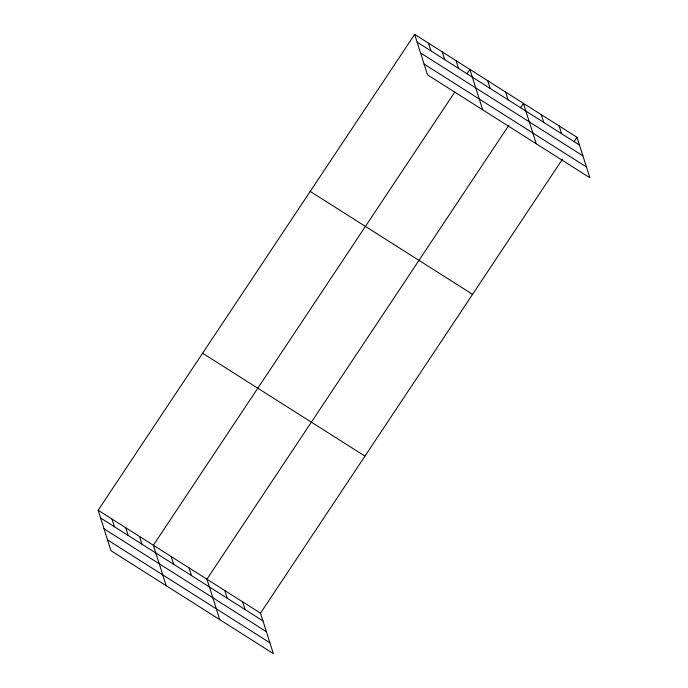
<?xml version="1.0" encoding="UTF-8"?>
<svg xmlns="http://www.w3.org/2000/svg" width="688" height="688" viewBox="0 0 688 688"><rect width="100%" height="100%" fill="white"/><g stroke="black" fill="none" stroke-linecap="round" stroke-linejoin="round"><path stroke-width="1.03" d="M98.152 510.255L260.503 613.154L273.334 653.6L110.983 550.701L98.152 510.255L414.666 34.4L577.017 137.299L589.848 177.745L427.497 74.846L414.666 34.4M454.777 92.072L153.355 545.24L166.178 585.686M466.963 73.745L469.87 69.385L482.701 109.831M508.931 125.156L206.925 579.193L219.756 619.639M520.541 107.706L523.439 103.346L536.27 143.792M260.503 613.154L562.509 159.109M574.119 141.659L577.017 137.299M417.126 42.149L579.477 145.048M420.549 52.933L582.899 155.841M424.075 64.053L586.425 166.952M310.219 191.427L472.57 294.335M202.599 353.219L364.95 456.118M100.611 517.995L262.962 620.903M104.034 528.788L266.385 631.687M107.56 539.908L269.911 642.807M559.155 125.981L561.614 133.73M541.301 114.664L543.761 122.404M505.585 92.02L508.036 99.769M487.723 80.702L490.183 88.451M456.067 60.639L458.526 68.387M442.264 51.892L444.723 59.641M428.469 43.146L430.92 50.895M242.64 601.837L245.1 609.577M224.787 590.519L227.246 598.259M189.071 567.875L191.522 575.624M171.209 556.558L173.668 564.306M139.552 536.494L142.012 544.234M125.749 527.748L128.209 535.488M111.955 519.001L114.406 526.741"/></g></svg>
